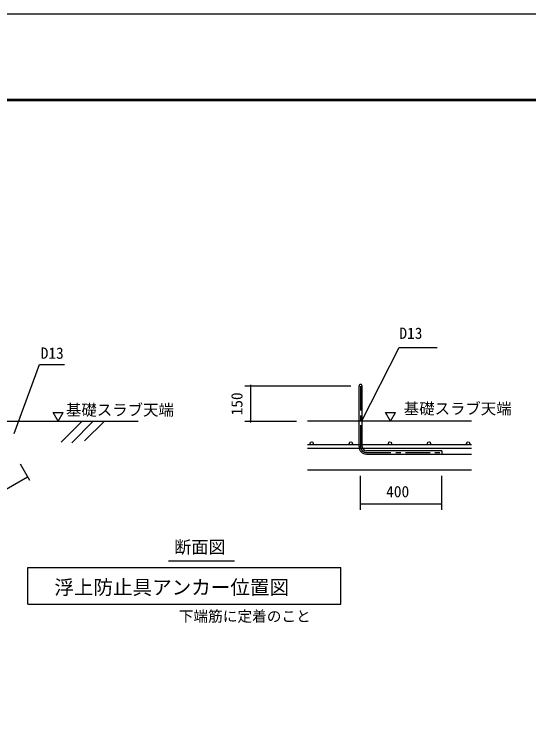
# Model space of a CAD drawing. Units: millimetres, scale not verified. Extents: x -14850 to 14850, y -10500 to 10500.
# Drawn here: x 869 to 6131, y 3259 to 10500 of the extents above; entities that cross this region are included whole.
import ezdxf
from ezdxf.enums import TextEntityAlignment as Align

# ---------------------------------------------------------------- set-up
doc = ezdxf.new("R2010")
doc.units = ezdxf.units.MM
doc.header["$LTSCALE"] = 50
doc.linetypes.add('CHAIN1', pattern=[8, 5, -1, 1, -1])
for name, color, linetype, lineweight in [('0-6_文字', 5, 'Continuous', 25), ('0-7_図面枠', 7, 'Continuous', 25), ('0-8_Axis_waku', 7, 'Continuous', 25)]:
    doc.layers.add(name, color=color, linetype=linetype, lineweight=lineweight)
doc.styles.add('ＭＳ ゴシック', font='')
doc.styles.get('ＭＳ ゴシック').set_extended_font_data('MS Gothic')

msp = doc.modelspace()

# ---------------------------------------------------------------- linework, layer by layer
at = {"layer": '0-6_文字', "color": 3}
for p, q in [((869.96, 6210.28), (1127.11, 6915.43)), ((1127.11, 6915.43), (1384.27, 6915.43)), ((4395, 6075.37), (4395, 6695.24)), ((4427, 6075.37), (4427, 6695.24)), ((1318.81, 6335.37), (1370.18, 6424.35)), ((4717.42, 6335.37), (4768.79, 6424.35)), ((-605.06, 6335.37), (2138.11, 6335.37)), ((1565.11, 6335.37), (1349.65, 6119.92)), ((1678.25, 6335.37), (1458.29, 6115.42)), ((1791.38, 6335.37), (1589.24, 6133.23)), ((5544.32, 6092.1), (3870, 6092.1)), ((3870, 6060.1), (5544.32, 6060.1)), ((5242.38, 6031.37), (4471, 6031.37)), ((5242.38, 6031.37), (5242.38, 5999.37)), ((4471, 5999.37), (5544.32, 5999.37)), ((2445.84, 4907.77), (3121.85, 4907.77)), ((1008.29, 4837.98), (4208.29, 4837.98)), ((1008.29, 4462.98), (1008.29, 4837.98)), ((4208.29, 4462.98), (4208.29, 4837.98)), ((1008.29, 4462.98), (4208.29, 4462.98))]:
    msp.add_line(p, q, dxfattribs=at)
at = {"layer": '0-6_文字', "color": 2}
for p, q in [((4311.36, 6695.4), (3226.93, 6695.4)), ((3286.93, 6695.4), (3286.93, 6335.37)), ((3226.93, 6335.37), (3757.22, 6335.37)), ((5544.32, 6335.37), (3870, 6335.37)), ((929.58, 5899.03), (1026.12, 5731.82)), ((5544.32, 5835.37), (3870, 5835.37)), ((451.3, 5446.14), (1006.12, 5766.46)), ((4411.01, 5429.57), (4411.01, 5777.44)), ((5242.38, 5429.57), (5242.38, 5777.44)), ((4411.01, 5489.57), (5242.38, 5489.57))]:
    msp.add_line(p, q, dxfattribs=at)
at = {"layer": '0-6_文字'}
for p, q in [((3286.93, 6693.4), (3281.28, 6693.4)), ((3286.93, 6699.4), (3282.47, 6699.4)), ((3291.39, 6699.4), (3286.93, 6699.4)), ((3292.58, 6693.4), (3286.93, 6693.4)), ((3286.93, 6333.37), (3281.28, 6333.37)), ((3286.93, 6339.37), (3282.47, 6339.37)), ((3291.39, 6339.37), (3286.93, 6339.37)), ((3292.58, 6333.37), (3286.93, 6333.37))]:
    msp.add_line(p, q, dxfattribs=at)
at = {"layer": '0-6_文字', "color": 3, "linetype": 'CHAIN1'}
for p, q in [((4411, 6695.24), (4411, 6075.37)), ((4471, 6015.37), (5242.38, 6015.37))]:
    msp.add_line(p, q, dxfattribs=at)
at = {"layer": '0-6_文字', "color": 3}
for points in [[(4421.12, 6330.86), (4806.85, 7088.57), (5192.58, 7088.57)], [(1318.81, 6335.37), (1267.43, 6424.35), (1370.18, 6424.35)], [(4717.42, 6335.37), (4666.05, 6424.35), (4768.79, 6424.35)]]:
    msp.add_lwpolyline(points, dxfattribs=at)
at = {"layer": '0-6_文字'}
for points in [[(3286.93, 6701.4), (3286.17, 6701.35), (3285.43, 6701.21), (3284.72, 6700.98), (3284.04, 6700.66), (3283.4, 6700.25), (3282.82, 6699.77), (3282.3, 6699.22), (3281.86, 6698.61), (3281.5, 6697.95), (3281.22, 6697.25), (3281.03, 6696.52), (3280.94, 6695.77), (3280.93, 6695.4), (3286.93, 6695.4)], [(3280.93, 6695.4), (3280.97, 6694.65), (3281.12, 6693.91), (3281.35, 6693.19), (3281.67, 6692.51), (3282.07, 6691.87), (3282.55, 6691.29), (3283.1, 6690.77), (3283.71, 6690.33), (3284.37, 6689.97), (3285.07, 6689.69), (3285.8, 6689.5), (3286.55, 6689.41), (3286.93, 6689.4), (3286.93, 6695.4)], [(3292.93, 6695.4), (3292.88, 6696.15), (3292.74, 6696.89), (3292.51, 6697.61), (3292.18, 6698.29), (3291.78, 6698.92), (3291.3, 6699.5), (3290.75, 6700.02), (3290.14, 6700.46), (3289.48, 6700.83), (3288.78, 6701.1), (3288.05, 6701.29), (3287.3, 6701.39), (3286.93, 6701.4), (3286.93, 6695.4)], [(3286.93, 6689.4), (3287.68, 6689.44), (3288.42, 6689.59), (3289.14, 6689.82), (3289.82, 6690.14), (3290.45, 6690.54), (3291.03, 6691.02), (3291.55, 6691.57), (3291.99, 6692.18), (3292.36, 6692.84), (3292.63, 6693.54), (3292.82, 6694.27), (3292.91, 6695.02), (3292.93, 6695.4), (3286.93, 6695.4)], [(3286.93, 6341.37), (3286.17, 6341.32), (3285.43, 6341.18), (3284.72, 6340.95), (3284.04, 6340.63), (3283.4, 6340.23), (3282.82, 6339.75), (3282.3, 6339.2), (3281.86, 6338.59), (3281.5, 6337.93), (3281.22, 6337.23), (3281.03, 6336.5), (3280.94, 6335.75), (3280.93, 6335.37), (3286.93, 6335.37)], [(3280.93, 6335.37), (3280.97, 6334.62), (3281.12, 6333.88), (3281.35, 6333.16), (3281.67, 6332.48), (3282.07, 6331.84), (3282.55, 6331.26), (3283.1, 6330.75), (3283.71, 6330.31), (3284.37, 6329.94), (3285.07, 6329.67), (3285.8, 6329.48), (3286.55, 6329.38), (3286.93, 6329.37), (3286.93, 6335.37)], [(3292.93, 6335.37), (3292.88, 6336.12), (3292.74, 6336.86), (3292.51, 6337.58), (3292.18, 6338.26), (3291.78, 6338.9), (3291.3, 6339.48), (3290.75, 6339.99), (3290.14, 6340.44), (3289.48, 6340.8), (3288.78, 6341.08), (3288.05, 6341.27), (3287.3, 6341.36), (3286.93, 6341.37), (3286.93, 6335.37)], [(3286.93, 6329.37), (3287.68, 6329.42), (3288.42, 6329.56), (3289.14, 6329.79), (3289.82, 6330.11), (3290.45, 6330.52), (3291.03, 6331), (3291.55, 6331.55), (3291.99, 6332.16), (3292.36, 6332.82), (3292.63, 6333.52), (3292.82, 6334.25), (3292.91, 6334.99), (3292.93, 6335.37), (3286.93, 6335.37)]]:
    msp.add_lwpolyline(points, close=True, dxfattribs=at)
at = {"layer": '0-6_文字', "color": 3}
for centre in [(3911, 6108.1), (4311, 6108.1), (4711, 6108.1), (5111, 6108.1), (5511, 6108.1)]:
    msp.add_circle(centre, 16, dxfattribs=at)
for centre, radius, start, end in [((4411, 6695.4), 16, 359.4274, 180), ((4471, 6075.37), 76, 180, 270), ((4471, 6075.37), 44, 180, 270)]:
    msp.add_arc(centre, radius, start, end, dxfattribs=at)
at = {"layer": '0-6_文字', "color": 3, "linetype": 'CHAIN1'}
msp.add_arc((4471, 6075.37), 60, 180, 270, dxfattribs=at)
at = {"layer": '0-7_図面枠'}
msp.add_lwpolyline([(-14850, -10500), (14850, -10500), (14850, 10500), (-14850, 10500)], close=True, dxfattribs=at)
at = {"layer": '0-8_Axis_waku'}
for p, q in [((-12964, 9629), (14014, 9629)), ((-12963, 9628), (14013, 9628)), ((-12962, 9627), (14012, 9627)), ((-12961, 9626), (14011, 9626)), ((-12960, 9625), (14010, 9625)), ((-12959, 9624), (14009, 9624)), ((-12958, 9623), (14008, 9623)), ((-12957, 9622), (14007, 9622)), ((-12956, 9621), (14006, 9621)), ((-12955, 9620), (14005, 9620)), ((-12954, 9619), (14004, 9619)), ((-12953, 9618), (14003, 9618)), ((-12952, 9617), (14002, 9617)), ((-12951, 9616), (14001, 9616)), ((-12950, 9615), (14000, 9615))]:
    msp.add_line(p, q, dxfattribs=at)

# ---------------------------------------------------------------- texts
at = {"layer": '0-6_文字', "color": 4, "style": 'ＭＳ ゴシック'}
for s, height, p in [('D13', 115.5, (4808.11, 7143.16)), ('D13', 115.5, (1140.59, 6939.3)), ('基礎スラブ天端', 115.5, (1399.11, 6358.3)), ('基礎スラブ天端', 115.5, (4852.74, 6371.75)), ('400', 115.5, (4672.55, 5522.63)), ('断面図', 128.4, (2505.28, 4944.25)), ('浮上防止具アンカー位置図', 146.6, (1279.95, 4518.06)), ('下端筋に定着のこと', 110, (2551.7, 4251.5))]:
    msp.add_text(s, height=height, dxfattribs=at).set_placement(p, align=Align.BOTTOM_LEFT)
msp.add_text('150', height=115.5, rotation=90, dxfattribs=at).set_placement((3238.36, 6394.67), align=Align.BOTTOM_LEFT)

doc.saveas('drawing.dxf')
